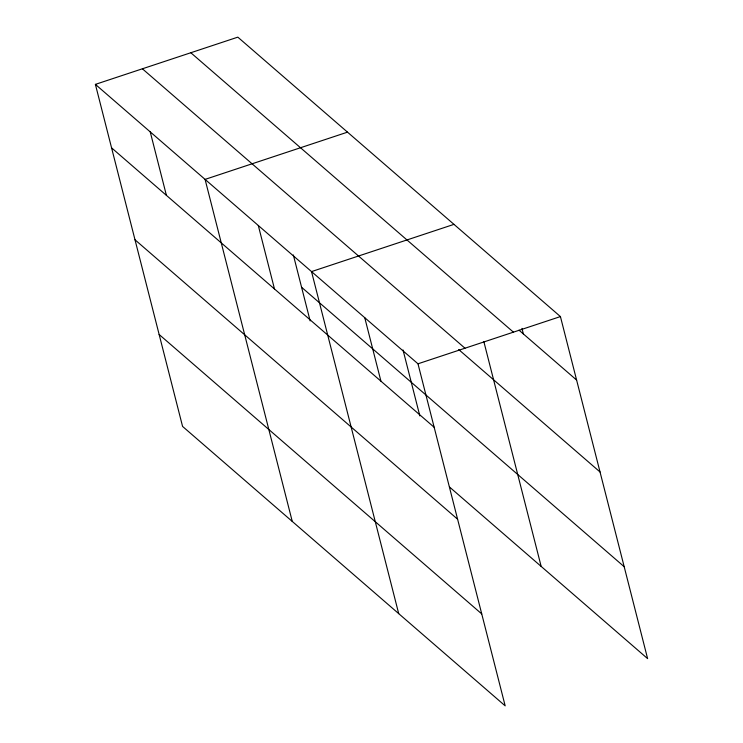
<?xml version="1.0" encoding="UTF-8"?>
<svg xmlns="http://www.w3.org/2000/svg" width="743" height="743" viewBox="0 0 743 743"><rect width="100%" height="100%" fill="white"/><g stroke="black" fill="none" stroke-linecap="round" stroke-linejoin="round"><path stroke-width="1.11" d="M95.392 84.377L417.984 363.801L505.175 705.85L182.574 426.426L95.392 84.377L237.825 37.15L560.426 316.574L647.608 658.623L449.534 487.046M347.51 132.152L205.077 179.388L292.259 521.428M453.964 224.367L311.531 271.594L398.712 613.644M417.984 363.801L560.426 316.574M519.013 330.171L576.605 380.054M190.821 52.734L513.422 332.158M142.396 68.793L464.988 348.216M458.672 349.535L600.038 471.981M301.584 287.272L624.176 566.695M111.571 147.857L434.163 427.281M135.003 239.785L457.595 519.208M159.141 334.499L481.743 613.922M521.957 328.378L523.378 333.951M483.86 341.65L541.155 566.407M403.031 349.962L419.841 415.904M364.757 317.698L380.936 381.178M293.346 254.951L310.156 320.902M258.304 225.491L274.483 288.971M150.235 131.882L166.413 195.363"/></g></svg>
